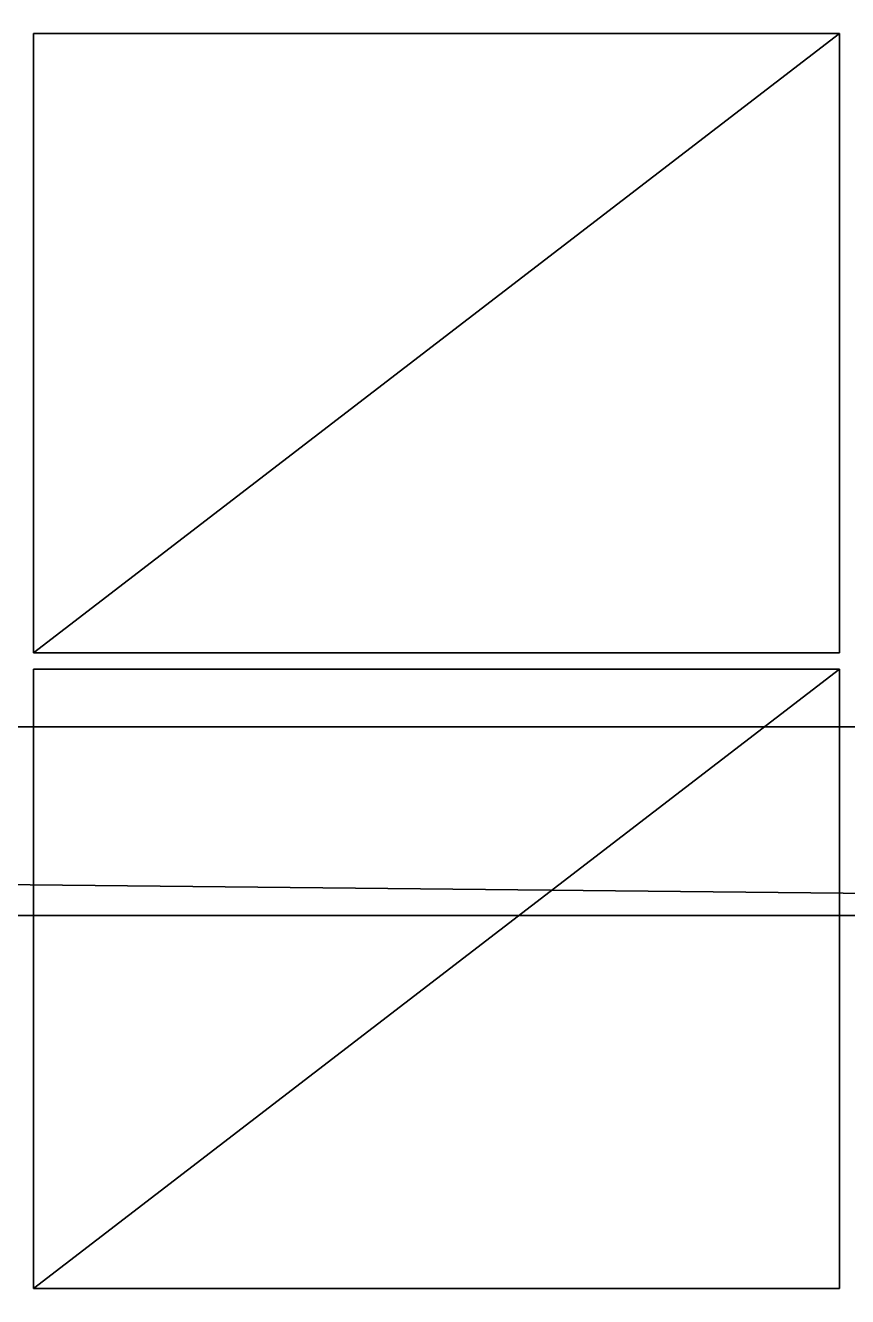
# Model space of a CAD drawing. Header units: millimetres. Extents: x -3100 to 14040, y -1280 to 1295.
# Drawn here: x 11725 to 12335, y -753 to 191 of the extents above; entities that cross this region are included whole.
import ezdxf

# ---------------------------------------------------------------- set-up
doc = ezdxf.new("R2010")
doc.units = ezdxf.units.MM

msp = doc.modelspace()

# ---------------------------------------------------------------- linework, layer by layer
at = {"layer": 'CAD_75LAB'}
for points in [[(14040, -1280, 1160), (-40, -1280, 1160), (-40, 1280, 1160)], [(14040, 1280, 1160), (14040, -1280, 1160), (-40, 1280, 1160)], [(14040, -1280, 1250), (-40, 1280, 1250), (-40, -1280, 1250)], [(14040, 1280, 1250), (-40, 1280, 1250), (14040, -1280, 1250)], [(11731, -275, 1253), (11731, 185, 1391), (11731, 185, 1253)], [(11731, -275, 1391), (11731, 185, 1391), (11731, -275, 1253)], [(12329, 185, 1391), (12329, 185, 1253), (11731, 185, 1253)], [(12329, 185, 1391), (11731, 185, 1253), (11731, 185, 1391)], [(12329, 185, 1253), (11731, -275, 1253), (11731, 185, 1253)], [(12329, 185, 1253), (12329, -275, 1253), (11731, -275, 1253)], [(12329, 185, 1391), (11731, 185, 1391), (11731, -275, 1391)], [(12329, 185, 1391), (11731, -275, 1391), (12329, -275, 1391)], [(11731, -275, 1397), (11731, 185, 1535), (11731, 185, 1397)], [(11731, -275, 1535), (11731, 185, 1535), (11731, -275, 1397)], [(12329, 185, 1535), (12329, 185, 1397), (11731, 185, 1397)], [(12329, 185, 1535), (11731, 185, 1397), (11731, 185, 1535)], [(12329, 185, 1397), (11731, -275, 1397), (11731, 185, 1397)], [(12329, 185, 1397), (12329, -275, 1397), (11731, -275, 1397)], [(12329, 185, 1535), (11731, 185, 1535), (11731, -275, 1535)], [(12329, 185, 1535), (11731, -275, 1535), (12329, -275, 1535)], [(11731, -275, 1541), (11731, 185, 1679), (11731, 185, 1541)], [(11731, -275, 1679), (11731, 185, 1679), (11731, -275, 1541)], [(12329, 185, 1679), (12329, 185, 1541), (11731, 185, 1541)], [(12329, 185, 1679), (11731, 185, 1541), (11731, 185, 1679)], [(12329, 185, 1541), (11731, -275, 1541), (11731, 185, 1541)], [(12329, 185, 1541), (12329, -275, 1541), (11731, -275, 1541)], [(12329, 185, 1679), (11731, 185, 1679), (11731, -275, 1679)], [(12329, 185, 1679), (11731, -275, 1679), (12329, -275, 1679)], [(11731, -275, 1685), (11731, 185, 1823), (11731, 185, 1685)], [(11731, -275, 1823), (11731, 185, 1823), (11731, -275, 1685)], [(12329, 185, 1823), (12329, 185, 1685), (11731, 185, 1685)], [(12329, 185, 1823), (11731, 185, 1685), (11731, 185, 1823)], [(12329, 185, 1685), (11731, -275, 1685), (11731, 185, 1685)], [(12329, 185, 1685), (12329, -275, 1685), (11731, -275, 1685)], [(12329, 185, 1823), (11731, 185, 1823), (11731, -275, 1823)], [(12329, 185, 1823), (11731, -275, 1823), (12329, -275, 1823)], [(11731, -275, 1829), (11731, 185, 1967), (11731, 185, 1829)], [(11731, -275, 1967), (11731, 185, 1967), (11731, -275, 1829)], [(12329, 185, 1967), (12329, 185, 1829), (11731, 185, 1829)], [(12329, 185, 1967), (11731, 185, 1829), (11731, 185, 1967)], [(12329, 185, 1829), (11731, -275, 1829), (11731, 185, 1829)], [(12329, 185, 1829), (12329, -275, 1829), (11731, -275, 1829)], [(12329, 185, 1967), (11731, 185, 1967), (11731, -275, 1967)], [(12329, 185, 1967), (11731, -275, 1967), (12329, -275, 1967)], [(11731, -275, 1973), (11731, 185, 2111), (11731, 185, 1973)], [(11731, -275, 2111), (11731, 185, 2111), (11731, -275, 1973)], [(12329, 185, 2111), (12329, 185, 1973), (11731, 185, 1973)], [(12329, 185, 2111), (11731, 185, 1973), (11731, 185, 2111)], [(12329, 185, 1973), (11731, -275, 1973), (11731, 185, 1973)], [(12329, 185, 1973), (12329, -275, 1973), (11731, -275, 1973)], [(12329, 185, 2111), (11731, 185, 2111), (11731, -275, 2111)], [(12329, 185, 2111), (11731, -275, 2111), (12329, -275, 2111)], [(11731, -275, 2117), (11731, 185, 2255), (11731, 185, 2117)], [(11731, -275, 2255), (11731, 185, 2255), (11731, -275, 2117)], [(12329, 185, 2255), (12329, 185, 2117), (11731, 185, 2117)], [(12329, 185, 2255), (11731, 185, 2117), (11731, 185, 2255)], [(12329, 185, 2117), (11731, -275, 2117), (11731, 185, 2117)], [(12329, 185, 2117), (12329, -275, 2117), (11731, -275, 2117)], [(12329, 185, 2255), (11731, 185, 2255), (11731, -275, 2255)], [(12329, 185, 2255), (11731, -275, 2255), (12329, -275, 2255)], [(11731, -275, 2261), (11731, 185, 2399), (11731, 185, 2261)], [(11731, -275, 2399), (11731, 185, 2399), (11731, -275, 2261)], [(12329, 185, 2399), (12329, 185, 2261), (11731, 185, 2261)], [(12329, 185, 2399), (11731, 185, 2261), (11731, 185, 2399)], [(12329, 185, 2261), (11731, -275, 2261), (11731, 185, 2261)], [(12329, 185, 2261), (12329, -275, 2261), (11731, -275, 2261)], [(12329, 185, 2399), (11731, 185, 2399), (11731, -275, 2399)], [(12329, 185, 2399), (11731, -275, 2399), (12329, -275, 2399)], [(11731, -275, 2405), (11731, 185, 2543), (11731, 185, 2405)], [(11731, -275, 2543), (11731, 185, 2543), (11731, -275, 2405)], [(12329, 185, 2543), (12329, 185, 2405), (11731, 185, 2405)], [(12329, 185, 2543), (11731, 185, 2405), (11731, 185, 2543)], [(12329, 185, 2405), (11731, -275, 2405), (11731, 185, 2405)], [(12329, 185, 2405), (12329, -275, 2405), (11731, -275, 2405)], [(12329, 185, 2543), (11731, 185, 2543), (11731, -275, 2543)], [(12329, 185, 2543), (11731, -275, 2543), (12329, -275, 2543)], [(11731, -275, 2549), (11731, 185, 2687), (11731, 185, 2549)], [(11731, -275, 2687), (11731, 185, 2687), (11731, -275, 2549)], [(12329, 185, 2687), (12329, 185, 2549), (11731, 185, 2549)], [(12329, 185, 2687), (11731, 185, 2549), (11731, 185, 2687)], [(12329, 185, 2549), (11731, -275, 2549), (11731, 185, 2549)], [(12329, 185, 2549), (12329, -275, 2549), (11731, -275, 2549)], [(12329, 185, 2687), (11731, 185, 2687), (11731, -275, 2687)], [(12329, 185, 2687), (11731, -275, 2687), (12329, -275, 2687)], [(11731, -275, 2693), (11731, 185, 2831), (11731, 185, 2693)], [(11731, -275, 2831), (11731, 185, 2831), (11731, -275, 2693)], [(12329, 185, 2831), (12329, 185, 2693), (11731, 185, 2693)], [(12329, 185, 2831), (11731, 185, 2693), (11731, 185, 2831)], [(12329, 185, 2693), (11731, -275, 2693), (11731, 185, 2693)], [(12329, 185, 2693), (12329, -275, 2693), (11731, -275, 2693)], [(12329, 185, 2831), (11731, 185, 2831), (11731, -275, 2831)], [(12329, 185, 2831), (11731, -275, 2831), (12329, -275, 2831)], [(11731, -275, 2837), (11731, 185, 2975), (11731, 185, 2837)], [(11731, -275, 2975), (11731, 185, 2975), (11731, -275, 2837)], [(12329, 185, 2975), (12329, 185, 2837), (11731, 185, 2837)], [(12329, 185, 2975), (11731, 185, 2837), (11731, 185, 2975)], [(12329, 185, 2837), (11731, -275, 2837), (11731, 185, 2837)], [(12329, 185, 2837), (12329, -275, 2837), (11731, -275, 2837)], [(12329, 185, 2975), (11731, 185, 2975), (11731, -275, 2975)], [(12329, 185, 2975), (11731, -275, 2975), (12329, -275, 2975)], [(11731, -275, 2981), (11731, 185, 3119), (11731, 185, 2981)], [(11731, -275, 3119), (11731, 185, 3119), (11731, -275, 2981)], [(12329, 185, 3119), (12329, 185, 2981), (11731, 185, 2981)], [(12329, 185, 3119), (11731, 185, 2981), (11731, 185, 3119)], [(12329, 185, 2981), (11731, -275, 2981), (11731, 185, 2981)], [(12329, 185, 2981), (12329, -275, 2981), (11731, -275, 2981)], [(12329, 185, 3119), (11731, 185, 3119), (11731, -275, 3119)], [(12329, 185, 3119), (11731, -275, 3119), (12329, -275, 3119)], [(11731, -275, 3125), (11731, 185, 3263), (11731, 185, 3125)], [(11731, -275, 3263), (11731, 185, 3263), (11731, -275, 3125)], [(12329, 185, 3263), (12329, 185, 3125), (11731, 185, 3125)], [(12329, 185, 3263), (11731, 185, 3125), (11731, 185, 3263)], [(12329, 185, 3125), (11731, -275, 3125), (11731, 185, 3125)], [(12329, 185, 3125), (12329, -275, 3125), (11731, -275, 3125)], [(12329, 185, 3263), (11731, 185, 3263), (11731, -275, 3263)], [(12329, 185, 3263), (11731, -275, 3263), (12329, -275, 3263)], [(11731, -275, 3269), (11731, 185, 3407), (11731, 185, 3269)], [(11731, -275, 3407), (11731, 185, 3407), (11731, -275, 3269)], [(12329, 185, 3407), (12329, 185, 3269), (11731, 185, 3269)], [(12329, 185, 3407), (11731, 185, 3269), (11731, 185, 3407)], [(12329, 185, 3269), (11731, -275, 3269), (11731, 185, 3269)], [(12329, 185, 3269), (12329, -275, 3269), (11731, -275, 3269)], [(12329, 185, 3407), (11731, 185, 3407), (11731, -275, 3407)], [(12329, 185, 3407), (11731, -275, 3407), (12329, -275, 3407)], [(11731, -275, 3413), (11731, 185, 3551), (11731, 185, 3413)], [(11731, -275, 3551), (11731, 185, 3551), (11731, -275, 3413)], [(12329, 185, 3551), (12329, 185, 3413), (11731, 185, 3413)], [(12329, 185, 3551), (11731, 185, 3413), (11731, 185, 3551)], [(12329, 185, 3413), (11731, -275, 3413), (11731, 185, 3413)], [(12329, 185, 3413), (12329, -275, 3413), (11731, -275, 3413)], [(12329, 185, 3551), (11731, 185, 3551), (11731, -275, 3551)], [(12329, 185, 3551), (11731, -275, 3551), (12329, -275, 3551)], [(11731, -275, 3557), (11731, 185, 3695), (11731, 185, 3557)], [(11731, -275, 3695), (11731, 185, 3695), (11731, -275, 3557)], [(12329, 185, 3695), (12329, 185, 3557), (11731, 185, 3557)], [(12329, 185, 3695), (11731, 185, 3557), (11731, 185, 3695)], [(12329, 185, 3557), (11731, -275, 3557), (11731, 185, 3557)], [(12329, 185, 3557), (12329, -275, 3557), (11731, -275, 3557)], [(12329, 185, 3695), (11731, 185, 3695), (11731, -275, 3695)], [(12329, 185, 3695), (11731, -275, 3695), (12329, -275, 3695)], [(11731, -275, 3701), (11731, 185, 3839), (11731, 185, 3701)], [(11731, -275, 3839), (11731, 185, 3839), (11731, -275, 3701)], [(12329, 185, 3839), (12329, 185, 3701), (11731, 185, 3701)], [(12329, 185, 3839), (11731, 185, 3701), (11731, 185, 3839)], [(12329, 185, 3701), (11731, -275, 3701), (11731, 185, 3701)], [(12329, 185, 3701), (12329, -275, 3701), (11731, -275, 3701)], [(12329, 185, 3839), (11731, 185, 3839), (11731, -275, 3839)], [(12329, 185, 3839), (11731, -275, 3839), (12329, -275, 3839)], [(12329, -275, 1253), (12329, 185, 1253), (12329, 185, 1391)], [(12329, -275, 1391), (12329, -275, 1253), (12329, 185, 1391)], [(12329, -275, 1397), (12329, 185, 1397), (12329, 185, 1535)], [(12329, -275, 1535), (12329, -275, 1397), (12329, 185, 1535)], [(12329, -275, 1541), (12329, 185, 1541), (12329, 185, 1679)], [(12329, -275, 1679), (12329, -275, 1541), (12329, 185, 1679)], [(12329, -275, 1685), (12329, 185, 1685), (12329, 185, 1823)], [(12329, -275, 1823), (12329, -275, 1685), (12329, 185, 1823)], [(12329, -275, 1829), (12329, 185, 1829), (12329, 185, 1967)], [(12329, -275, 1967), (12329, -275, 1829), (12329, 185, 1967)], [(12329, -275, 1973), (12329, 185, 1973), (12329, 185, 2111)], [(12329, -275, 2111), (12329, -275, 1973), (12329, 185, 2111)], [(12329, -275, 2117), (12329, 185, 2117), (12329, 185, 2255)], [(12329, -275, 2255), (12329, -275, 2117), (12329, 185, 2255)], [(12329, -275, 2261), (12329, 185, 2261), (12329, 185, 2399)], [(12329, -275, 2399), (12329, -275, 2261), (12329, 185, 2399)], [(12329, -275, 2405), (12329, 185, 2405), (12329, 185, 2543)], [(12329, -275, 2543), (12329, -275, 2405), (12329, 185, 2543)], [(12329, -275, 2549), (12329, 185, 2549), (12329, 185, 2687)], [(12329, -275, 2687), (12329, -275, 2549), (12329, 185, 2687)], [(12329, -275, 2693), (12329, 185, 2693), (12329, 185, 2831)], [(12329, -275, 2831), (12329, -275, 2693), (12329, 185, 2831)], [(12329, -275, 2837), (12329, 185, 2837), (12329, 185, 2975)], [(12329, -275, 2975), (12329, -275, 2837), (12329, 185, 2975)], [(12329, -275, 2981), (12329, 185, 2981), (12329, 185, 3119)], [(12329, -275, 3119), (12329, -275, 2981), (12329, 185, 3119)], [(12329, -275, 3125), (12329, 185, 3125), (12329, 185, 3263)], [(12329, -275, 3263), (12329, -275, 3125), (12329, 185, 3263)], [(12329, -275, 3269), (12329, 185, 3269), (12329, 185, 3407)], [(12329, -275, 3407), (12329, -275, 3269), (12329, 185, 3407)], [(12329, -275, 3413), (12329, 185, 3413), (12329, 185, 3551)], [(12329, -275, 3551), (12329, -275, 3413), (12329, 185, 3551)], [(12329, -275, 3557), (12329, 185, 3557), (12329, 185, 3695)], [(12329, -275, 3695), (12329, -275, 3557), (12329, 185, 3695)], [(12329, -275, 3701), (12329, 185, 3701), (12329, 185, 3839)], [(12329, -275, 3839), (12329, -275, 3701), (12329, 185, 3839)], [(12329, -275, 1391), (11731, -275, 1253), (12329, -275, 1253)], [(12329, -275, 1391), (11731, -275, 1391), (11731, -275, 1253)], [(12329, -275, 1535), (11731, -275, 1397), (12329, -275, 1397)], [(12329, -275, 1535), (11731, -275, 1535), (11731, -275, 1397)], [(12329, -275, 1679), (11731, -275, 1541), (12329, -275, 1541)], [(12329, -275, 1679), (11731, -275, 1679), (11731, -275, 1541)], [(12329, -275, 1823), (11731, -275, 1685), (12329, -275, 1685)], [(12329, -275, 1823), (11731, -275, 1823), (11731, -275, 1685)], [(12329, -275, 1967), (11731, -275, 1829), (12329, -275, 1829)], [(12329, -275, 1967), (11731, -275, 1967), (11731, -275, 1829)], [(12329, -275, 2111), (11731, -275, 1973), (12329, -275, 1973)], [(12329, -275, 2111), (11731, -275, 2111), (11731, -275, 1973)], [(12329, -275, 2255), (11731, -275, 2117), (12329, -275, 2117)], [(12329, -275, 2255), (11731, -275, 2255), (11731, -275, 2117)], [(12329, -275, 2399), (11731, -275, 2261), (12329, -275, 2261)], [(12329, -275, 2399), (11731, -275, 2399), (11731, -275, 2261)], [(12329, -275, 2543), (11731, -275, 2405), (12329, -275, 2405)], [(12329, -275, 2543), (11731, -275, 2543), (11731, -275, 2405)], [(12329, -275, 2687), (11731, -275, 2549), (12329, -275, 2549)], [(12329, -275, 2687), (11731, -275, 2687), (11731, -275, 2549)], [(12329, -275, 2831), (11731, -275, 2693), (12329, -275, 2693)], [(12329, -275, 2831), (11731, -275, 2831), (11731, -275, 2693)], [(12329, -275, 2975), (11731, -275, 2837), (12329, -275, 2837)], [(12329, -275, 2975), (11731, -275, 2975), (11731, -275, 2837)], [(12329, -275, 3119), (11731, -275, 2981), (12329, -275, 2981)], [(12329, -275, 3119), (11731, -275, 3119), (11731, -275, 2981)], [(12329, -275, 3263), (11731, -275, 3125), (12329, -275, 3125)], [(12329, -275, 3263), (11731, -275, 3263), (11731, -275, 3125)], [(12329, -275, 3407), (11731, -275, 3269), (12329, -275, 3269)], [(12329, -275, 3407), (11731, -275, 3407), (11731, -275, 3269)], [(12329, -275, 3551), (11731, -275, 3413), (12329, -275, 3413)], [(12329, -275, 3551), (11731, -275, 3551), (11731, -275, 3413)], [(12329, -275, 3695), (11731, -275, 3557), (12329, -275, 3557)], [(12329, -275, 3695), (11731, -275, 3695), (11731, -275, 3557)], [(12329, -275, 3839), (11731, -275, 3701), (12329, -275, 3701)], [(12329, -275, 3839), (11731, -275, 3839), (11731, -275, 3701)], [(11731, -747, 1253), (11731, -287, 1391), (11731, -287, 1253)], [(11731, -747, 1391), (11731, -287, 1391), (11731, -747, 1253)], [(12329, -287, 1391), (12329, -287, 1253), (11731, -287, 1253)], [(12329, -287, 1391), (11731, -287, 1253), (11731, -287, 1391)], [(12329, -287, 1253), (11731, -747, 1253), (11731, -287, 1253)], [(12329, -287, 1253), (12329, -747, 1253), (11731, -747, 1253)], [(12329, -287, 1391), (11731, -287, 1391), (11731, -747, 1391)], [(12329, -287, 1391), (11731, -747, 1391), (12329, -747, 1391)], [(11731, -747, 1397), (11731, -287, 1535), (11731, -287, 1397)], [(11731, -747, 1535), (11731, -287, 1535), (11731, -747, 1397)], [(12329, -287, 1535), (12329, -287, 1397), (11731, -287, 1397)], [(12329, -287, 1535), (11731, -287, 1397), (11731, -287, 1535)], [(12329, -287, 1397), (11731, -747, 1397), (11731, -287, 1397)], [(12329, -287, 1397), (12329, -747, 1397), (11731, -747, 1397)], [(12329, -287, 1535), (11731, -287, 1535), (11731, -747, 1535)], [(12329, -287, 1535), (11731, -747, 1535), (12329, -747, 1535)], [(11731, -747, 1541), (11731, -287, 1679), (11731, -287, 1541)], [(11731, -747, 1679), (11731, -287, 1679), (11731, -747, 1541)], [(12329, -287, 1679), (12329, -287, 1541), (11731, -287, 1541)], [(12329, -287, 1679), (11731, -287, 1541), (11731, -287, 1679)], [(12329, -287, 1541), (11731, -747, 1541), (11731, -287, 1541)], [(12329, -287, 1541), (12329, -747, 1541), (11731, -747, 1541)], [(12329, -287, 1679), (11731, -287, 1679), (11731, -747, 1679)], [(12329, -287, 1679), (11731, -747, 1679), (12329, -747, 1679)], [(11731, -747, 1685), (11731, -287, 1823), (11731, -287, 1685)], [(11731, -747, 1823), (11731, -287, 1823), (11731, -747, 1685)], [(12329, -287, 1823), (12329, -287, 1685), (11731, -287, 1685)], [(12329, -287, 1823), (11731, -287, 1685), (11731, -287, 1823)], [(12329, -287, 1685), (11731, -747, 1685), (11731, -287, 1685)], [(12329, -287, 1685), (12329, -747, 1685), (11731, -747, 1685)], [(12329, -287, 1823), (11731, -287, 1823), (11731, -747, 1823)], [(12329, -287, 1823), (11731, -747, 1823), (12329, -747, 1823)], [(11731, -747, 1829), (11731, -287, 1967), (11731, -287, 1829)], [(11731, -747, 1967), (11731, -287, 1967), (11731, -747, 1829)], [(12329, -287, 1967), (12329, -287, 1829), (11731, -287, 1829)], [(12329, -287, 1967), (11731, -287, 1829), (11731, -287, 1967)], [(12329, -287, 1829), (11731, -747, 1829), (11731, -287, 1829)], [(12329, -287, 1829), (12329, -747, 1829), (11731, -747, 1829)], [(12329, -287, 1967), (11731, -287, 1967), (11731, -747, 1967)], [(12329, -287, 1967), (11731, -747, 1967), (12329, -747, 1967)], [(11731, -747, 1973), (11731, -287, 2111), (11731, -287, 1973)], [(11731, -747, 2111), (11731, -287, 2111), (11731, -747, 1973)], [(12329, -287, 2111), (12329, -287, 1973), (11731, -287, 1973)], [(12329, -287, 2111), (11731, -287, 1973), (11731, -287, 2111)], [(12329, -287, 1973), (11731, -747, 1973), (11731, -287, 1973)], [(12329, -287, 1973), (12329, -747, 1973), (11731, -747, 1973)], [(12329, -287, 2111), (11731, -287, 2111), (11731, -747, 2111)], [(12329, -287, 2111), (11731, -747, 2111), (12329, -747, 2111)], [(11731, -747, 2117), (11731, -287, 2255), (11731, -287, 2117)], [(11731, -747, 2255), (11731, -287, 2255), (11731, -747, 2117)], [(12329, -287, 2255), (12329, -287, 2117), (11731, -287, 2117)], [(12329, -287, 2255), (11731, -287, 2117), (11731, -287, 2255)], [(12329, -287, 2117), (11731, -747, 2117), (11731, -287, 2117)], [(12329, -287, 2117), (12329, -747, 2117), (11731, -747, 2117)], [(12329, -287, 2255), (11731, -287, 2255), (11731, -747, 2255)], [(12329, -287, 2255), (11731, -747, 2255), (12329, -747, 2255)], [(11731, -747, 2261), (11731, -287, 2399), (11731, -287, 2261)], [(11731, -747, 2399), (11731, -287, 2399), (11731, -747, 2261)], [(12329, -287, 2399), (12329, -287, 2261), (11731, -287, 2261)], [(12329, -287, 2399), (11731, -287, 2261), (11731, -287, 2399)], [(12329, -287, 2261), (11731, -747, 2261), (11731, -287, 2261)], [(12329, -287, 2261), (12329, -747, 2261), (11731, -747, 2261)], [(12329, -287, 2399), (11731, -287, 2399), (11731, -747, 2399)], [(12329, -287, 2399), (11731, -747, 2399), (12329, -747, 2399)], [(11731, -747, 2405), (11731, -287, 2543), (11731, -287, 2405)], [(11731, -747, 2543), (11731, -287, 2543), (11731, -747, 2405)], [(12329, -287, 2543), (12329, -287, 2405), (11731, -287, 2405)], [(12329, -287, 2543), (11731, -287, 2405), (11731, -287, 2543)], [(12329, -287, 2405), (11731, -747, 2405), (11731, -287, 2405)], [(12329, -287, 2405), (12329, -747, 2405), (11731, -747, 2405)], [(12329, -287, 2543), (11731, -287, 2543), (11731, -747, 2543)], [(12329, -287, 2543), (11731, -747, 2543), (12329, -747, 2543)], [(11731, -747, 2549), (11731, -287, 2687), (11731, -287, 2549)], [(11731, -747, 2687), (11731, -287, 2687), (11731, -747, 2549)], [(12329, -287, 2687), (12329, -287, 2549), (11731, -287, 2549)], [(12329, -287, 2687), (11731, -287, 2549), (11731, -287, 2687)], [(12329, -287, 2549), (11731, -747, 2549), (11731, -287, 2549)], [(12329, -287, 2549), (12329, -747, 2549), (11731, -747, 2549)], [(12329, -287, 2687), (11731, -287, 2687), (11731, -747, 2687)], [(12329, -287, 2687), (11731, -747, 2687), (12329, -747, 2687)], [(11731, -747, 2693), (11731, -287, 2831), (11731, -287, 2693)], [(11731, -747, 2831), (11731, -287, 2831), (11731, -747, 2693)], [(12329, -287, 2831), (12329, -287, 2693), (11731, -287, 2693)], [(12329, -287, 2831), (11731, -287, 2693), (11731, -287, 2831)], [(12329, -287, 2693), (11731, -747, 2693), (11731, -287, 2693)], [(12329, -287, 2693), (12329, -747, 2693), (11731, -747, 2693)], [(12329, -287, 2831), (11731, -287, 2831), (11731, -747, 2831)], [(12329, -287, 2831), (11731, -747, 2831), (12329, -747, 2831)], [(11731, -747, 2837), (11731, -287, 2975), (11731, -287, 2837)], [(11731, -747, 2975), (11731, -287, 2975), (11731, -747, 2837)], [(12329, -287, 2975), (12329, -287, 2837), (11731, -287, 2837)], [(12329, -287, 2975), (11731, -287, 2837), (11731, -287, 2975)], [(12329, -287, 2837), (11731, -747, 2837), (11731, -287, 2837)], [(12329, -287, 2837), (12329, -747, 2837), (11731, -747, 2837)], [(12329, -287, 2975), (11731, -287, 2975), (11731, -747, 2975)], [(12329, -287, 2975), (11731, -747, 2975), (12329, -747, 2975)], [(11731, -747, 2981), (11731, -287, 3119), (11731, -287, 2981)], [(11731, -747, 3119), (11731, -287, 3119), (11731, -747, 2981)], [(12329, -287, 3119), (12329, -287, 2981), (11731, -287, 2981)], [(12329, -287, 3119), (11731, -287, 2981), (11731, -287, 3119)], [(12329, -287, 2981), (11731, -747, 2981), (11731, -287, 2981)], [(12329, -287, 2981), (12329, -747, 2981), (11731, -747, 2981)], [(12329, -287, 3119), (11731, -287, 3119), (11731, -747, 3119)], [(12329, -287, 3119), (11731, -747, 3119), (12329, -747, 3119)], [(11731, -747, 3125), (11731, -287, 3263), (11731, -287, 3125)], [(11731, -747, 3263), (11731, -287, 3263), (11731, -747, 3125)], [(12329, -287, 3263), (12329, -287, 3125), (11731, -287, 3125)], [(12329, -287, 3263), (11731, -287, 3125), (11731, -287, 3263)], [(12329, -287, 3125), (11731, -747, 3125), (11731, -287, 3125)], [(12329, -287, 3125), (12329, -747, 3125), (11731, -747, 3125)], [(12329, -287, 3263), (11731, -287, 3263), (11731, -747, 3263)], [(12329, -287, 3263), (11731, -747, 3263), (12329, -747, 3263)], [(11731, -747, 3269), (11731, -287, 3407), (11731, -287, 3269)], [(11731, -747, 3407), (11731, -287, 3407), (11731, -747, 3269)], [(12329, -287, 3407), (12329, -287, 3269), (11731, -287, 3269)], [(12329, -287, 3407), (11731, -287, 3269), (11731, -287, 3407)], [(12329, -287, 3269), (11731, -747, 3269), (11731, -287, 3269)], [(12329, -287, 3269), (12329, -747, 3269), (11731, -747, 3269)], [(12329, -287, 3407), (11731, -287, 3407), (11731, -747, 3407)], [(12329, -287, 3407), (11731, -747, 3407), (12329, -747, 3407)], [(11731, -747, 3413), (11731, -287, 3551), (11731, -287, 3413)], [(11731, -747, 3551), (11731, -287, 3551), (11731, -747, 3413)], [(12329, -287, 3551), (12329, -287, 3413), (11731, -287, 3413)], [(12329, -287, 3551), (11731, -287, 3413), (11731, -287, 3551)], [(12329, -287, 3413), (11731, -747, 3413), (11731, -287, 3413)], [(12329, -287, 3413), (12329, -747, 3413), (11731, -747, 3413)], [(12329, -287, 3551), (11731, -287, 3551), (11731, -747, 3551)], [(12329, -287, 3551), (11731, -747, 3551), (12329, -747, 3551)], [(11731, -747, 3557), (11731, -287, 3695), (11731, -287, 3557)], [(11731, -747, 3695), (11731, -287, 3695), (11731, -747, 3557)], [(12329, -287, 3695), (12329, -287, 3557), (11731, -287, 3557)], [(12329, -287, 3695), (11731, -287, 3557), (11731, -287, 3695)], [(12329, -287, 3557), (11731, -747, 3557), (11731, -287, 3557)], [(12329, -287, 3557), (12329, -747, 3557), (11731, -747, 3557)], [(12329, -287, 3695), (11731, -287, 3695), (11731, -747, 3695)], [(12329, -287, 3695), (11731, -747, 3695), (12329, -747, 3695)], [(11731, -747, 3701), (11731, -287, 3839), (11731, -287, 3701)], [(11731, -747, 3839), (11731, -287, 3839), (11731, -747, 3701)], [(12329, -287, 3839), (12329, -287, 3701), (11731, -287, 3701)], [(12329, -287, 3839), (11731, -287, 3701), (11731, -287, 3839)], [(12329, -287, 3701), (11731, -747, 3701), (11731, -287, 3701)], [(12329, -287, 3701), (12329, -747, 3701), (11731, -747, 3701)], [(12329, -287, 3839), (11731, -287, 3839), (11731, -747, 3839)], [(12329, -287, 3839), (11731, -747, 3839), (12329, -747, 3839)], [(12329, -747, 1253), (12329, -287, 1253), (12329, -287, 1391)], [(12329, -747, 1391), (12329, -747, 1253), (12329, -287, 1391)], [(12329, -747, 1397), (12329, -287, 1397), (12329, -287, 1535)], [(12329, -747, 1535), (12329, -747, 1397), (12329, -287, 1535)], [(12329, -747, 1541), (12329, -287, 1541), (12329, -287, 1679)], [(12329, -747, 1679), (12329, -747, 1541), (12329, -287, 1679)], [(12329, -747, 1685), (12329, -287, 1685), (12329, -287, 1823)], [(12329, -747, 1823), (12329, -747, 1685), (12329, -287, 1823)], [(12329, -747, 1829), (12329, -287, 1829), (12329, -287, 1967)], [(12329, -747, 1967), (12329, -747, 1829), (12329, -287, 1967)], [(12329, -747, 1973), (12329, -287, 1973), (12329, -287, 2111)], [(12329, -747, 2111), (12329, -747, 1973), (12329, -287, 2111)], [(12329, -747, 2117), (12329, -287, 2117), (12329, -287, 2255)], [(12329, -747, 2255), (12329, -747, 2117), (12329, -287, 2255)], [(12329, -747, 2261), (12329, -287, 2261), (12329, -287, 2399)], [(12329, -747, 2399), (12329, -747, 2261), (12329, -287, 2399)], [(12329, -747, 2405), (12329, -287, 2405), (12329, -287, 2543)], [(12329, -747, 2543), (12329, -747, 2405), (12329, -287, 2543)], [(12329, -747, 2549), (12329, -287, 2549), (12329, -287, 2687)], [(12329, -747, 2687), (12329, -747, 2549), (12329, -287, 2687)], [(12329, -747, 2693), (12329, -287, 2693), (12329, -287, 2831)], [(12329, -747, 2831), (12329, -747, 2693), (12329, -287, 2831)], [(12329, -747, 2837), (12329, -287, 2837), (12329, -287, 2975)], [(12329, -747, 2975), (12329, -747, 2837), (12329, -287, 2975)], [(12329, -747, 2981), (12329, -287, 2981), (12329, -287, 3119)], [(12329, -747, 3119), (12329, -747, 2981), (12329, -287, 3119)], [(12329, -747, 3125), (12329, -287, 3125), (12329, -287, 3263)], [(12329, -747, 3263), (12329, -747, 3125), (12329, -287, 3263)], [(12329, -747, 3269), (12329, -287, 3269), (12329, -287, 3407)], [(12329, -747, 3407), (12329, -747, 3269), (12329, -287, 3407)], [(12329, -747, 3413), (12329, -287, 3413), (12329, -287, 3551)], [(12329, -747, 3551), (12329, -747, 3413), (12329, -287, 3551)], [(12329, -747, 3557), (12329, -287, 3557), (12329, -287, 3695)], [(12329, -747, 3695), (12329, -747, 3557), (12329, -287, 3695)], [(12329, -747, 3701), (12329, -287, 3701), (12329, -287, 3839)], [(12329, -747, 3839), (12329, -747, 3701), (12329, -287, 3839)], [(13960, -330, 1160), (13960, -330, 910), (300, -330, 910)], [(13960, -330, 1160), (300, -330, 910), (300, -330, 1160)], [(13960, -470, 910), (300, -470, 910), (300, -330, 910)], [(13960, -330, 910), (13960, -470, 910), (300, -330, 910)], [(13960, -470, 1160), (300, -330, 1160), (300, -470, 1160)], [(13960, -330, 1160), (300, -330, 1160), (13960, -470, 1160)], [(13960, -470, 1160), (300, -470, 910), (13960, -470, 910)], [(13960, -470, 1160), (300, -470, 1160), (300, -470, 910)], [(12329, -747, 1391), (11731, -747, 1253), (12329, -747, 1253)], [(12329, -747, 1391), (11731, -747, 1391), (11731, -747, 1253)], [(12329, -747, 1535), (11731, -747, 1397), (12329, -747, 1397)], [(12329, -747, 1535), (11731, -747, 1535), (11731, -747, 1397)], [(12329, -747, 1679), (11731, -747, 1541), (12329, -747, 1541)], [(12329, -747, 1679), (11731, -747, 1679), (11731, -747, 1541)], [(12329, -747, 1823), (11731, -747, 1685), (12329, -747, 1685)], [(12329, -747, 1823), (11731, -747, 1823), (11731, -747, 1685)], [(12329, -747, 1967), (11731, -747, 1829), (12329, -747, 1829)], [(12329, -747, 1967), (11731, -747, 1967), (11731, -747, 1829)], [(12329, -747, 2111), (11731, -747, 1973), (12329, -747, 1973)], [(12329, -747, 2111), (11731, -747, 2111), (11731, -747, 1973)], [(12329, -747, 2255), (11731, -747, 2117), (12329, -747, 2117)], [(12329, -747, 2255), (11731, -747, 2255), (11731, -747, 2117)], [(12329, -747, 2399), (11731, -747, 2261), (12329, -747, 2261)], [(12329, -747, 2399), (11731, -747, 2399), (11731, -747, 2261)], [(12329, -747, 2543), (11731, -747, 2405), (12329, -747, 2405)], [(12329, -747, 2543), (11731, -747, 2543), (11731, -747, 2405)], [(12329, -747, 2687), (11731, -747, 2549), (12329, -747, 2549)], [(12329, -747, 2687), (11731, -747, 2687), (11731, -747, 2549)], [(12329, -747, 2831), (11731, -747, 2693), (12329, -747, 2693)], [(12329, -747, 2831), (11731, -747, 2831), (11731, -747, 2693)], [(12329, -747, 2975), (11731, -747, 2837), (12329, -747, 2837)], [(12329, -747, 2975), (11731, -747, 2975), (11731, -747, 2837)], [(12329, -747, 3119), (11731, -747, 2981), (12329, -747, 2981)], [(12329, -747, 3119), (11731, -747, 3119), (11731, -747, 2981)], [(12329, -747, 3263), (11731, -747, 3125), (12329, -747, 3125)], [(12329, -747, 3263), (11731, -747, 3263), (11731, -747, 3125)], [(12329, -747, 3407), (11731, -747, 3269), (12329, -747, 3269)], [(12329, -747, 3407), (11731, -747, 3407), (11731, -747, 3269)], [(12329, -747, 3551), (11731, -747, 3413), (12329, -747, 3413)], [(12329, -747, 3551), (11731, -747, 3551), (11731, -747, 3413)], [(12329, -747, 3695), (11731, -747, 3557), (12329, -747, 3557)], [(12329, -747, 3695), (11731, -747, 3695), (11731, -747, 3557)], [(12329, -747, 3839), (11731, -747, 3701), (12329, -747, 3701)], [(12329, -747, 3839), (11731, -747, 3839), (11731, -747, 3701)]]:
    msp.add_3dface(points, dxfattribs=at)

doc.saveas('drawing.dxf')
